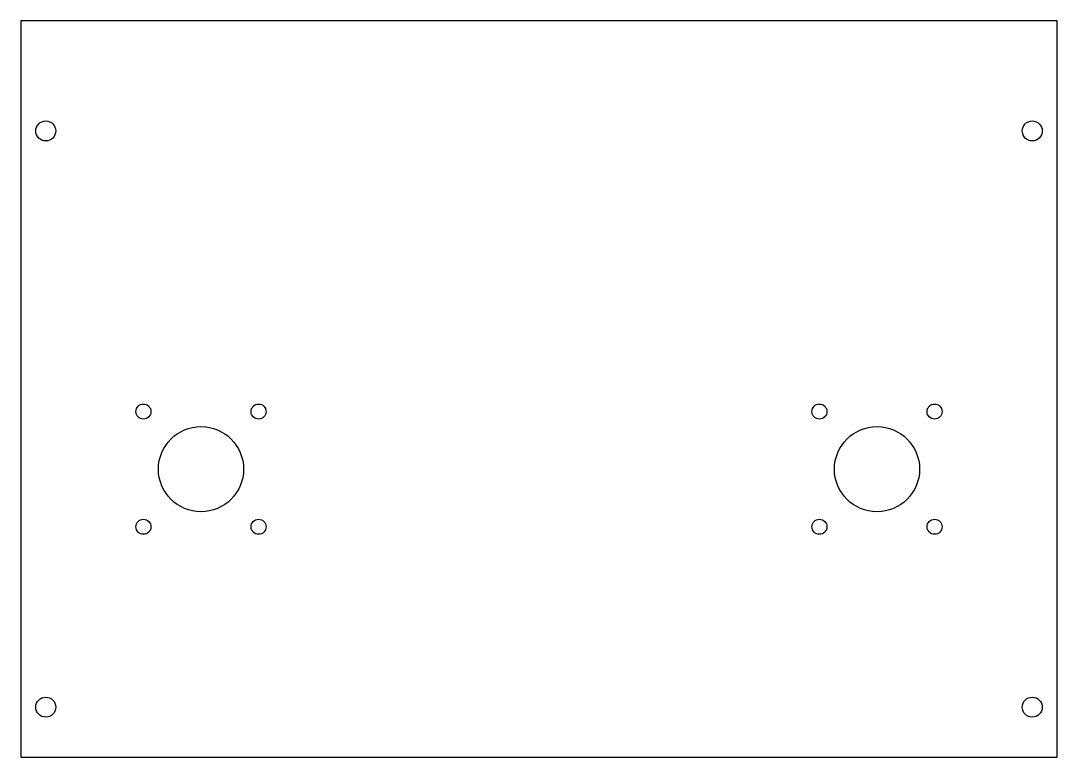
# Model space of a CAD drawing. Header units: millimetres. Extents: x 0 to 207, y 0 to 147.
import ezdxf

# ---------------------------------------------------------------- set-up
doc = ezdxf.new("R2010")
doc.units = ezdxf.units.MM
doc.layers.get('0').update_dxf_attribs({"linetype": 'CONTINUOUS'})

msp = doc.modelspace()

# ---------------------------------------------------------------- linework, layer by layer
for points in [[(0, 0), (207, 0), (207, 147), (0, 147)], [(207, 147), (0, 147), (0, 0), (207, 0)]]:
    msp.add_lwpolyline(points, close=True)
for centre, radius in [((5, 125), 2), ((202, 125), 2), ((24.5, 69), 1.5), ((47.5, 69), 1.5), ((159.5, 69), 1.5), ((182.5, 69), 1.5), ((36, 57.5), 8.5), ((171, 57.5), 8.5), ((24.5, 46), 1.5), ((47.5, 46), 1.5), ((159.5, 46), 1.5), ((182.5, 46), 1.5), ((5, 10), 2), ((202, 10), 2)]:
    msp.add_circle(centre, radius)

doc.saveas('drawing.dxf')
